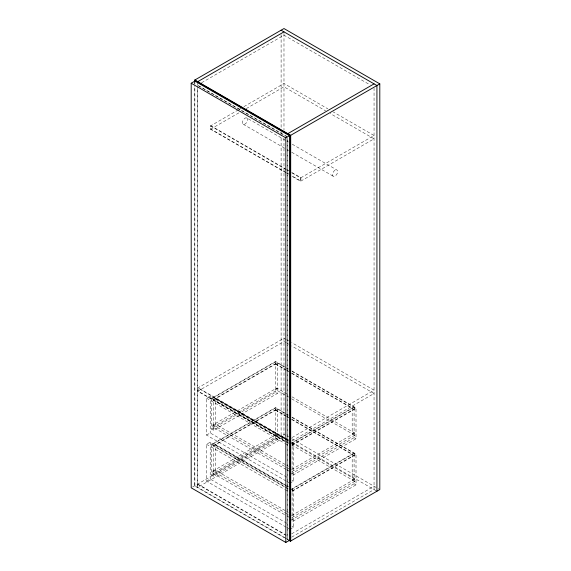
<?xml version="1.0" encoding="UTF-8"?>
<svg xmlns="http://www.w3.org/2000/svg" width="571" height="571" viewBox="0 0 571 571"><rect width="100%" height="100%" fill="white"/><g stroke="black" fill="none" stroke-linecap="round" stroke-linejoin="round"><path stroke-width="0.43" stroke-dasharray="2.85 2.14" d="M201.592 82.752L283.98 35.188L370.208 84.972M285.964 172.792L210.521 129.239L210.521 125.92L238.557 109.732M239.328 109.282L240.869 108.397M243.945 106.62L283.98 83.502L327.861 108.84M210.521 129.239L240.869 111.716M246.258 108.604L283.98 86.821L325.556 110.824M292.124 173.027L300.589 177.916L374.055 135.505L333.25 111.952M292.124 176.353L300.589 181.243L374.055 138.824L330.174 113.493M286.035 480.982L206.531 435.081L206.531 398.194L210.199 396.074L288.162 441.083M213.554 430.284L213.554 399.486L277.435 362.606L277.435 393.405L213.554 430.284L211.641 429.178L211.641 398.38L275.522 361.5L288.169 368.802M213.554 399.857L277.435 362.978M286.221 469.469L212.919 427.151L212.919 424.938L276.799 388.052L288.369 394.739M213.554 425.302L215.474 424.196L285.992 464.915M277.435 388.423L275.522 389.529L286.249 395.724M212.919 427.151L276.799 390.271L276.799 388.052M211.641 429.178L275.522 392.298L277.435 393.405M206.531 435.081L210.199 432.961L288.162 477.97M286.035 527.083L206.531 481.182L206.531 444.302L210.199 442.175L288.162 487.191M213.554 476.385L213.554 445.587L277.435 408.708L277.435 439.506L213.554 476.385L211.641 475.279L211.641 444.481L275.522 407.601L288.169 414.903M213.554 445.958L277.435 409.079M212.919 471.039L276.799 434.16L276.799 436.372L212.919 473.252L212.919 471.039L290.211 515.663M213.554 471.41L215.474 470.304L285.992 511.016M275.522 435.63L277.435 434.524M211.641 475.279L275.522 438.4L277.435 439.506M192.663 486.97L283.98 434.253L286.292 435.58M206.531 481.182L210.199 479.062L288.162 524.071M287.813 439.963L288.134 439.777L287.813 443.282M291.974 437.564L374.055 390.179L291.681 342.614M291.974 440.883L374.055 393.498L291.681 345.933M290.211 443.746L354.091 406.866L354.091 437.657L290.211 474.544M291.752 443.224L354.091 407.23M292.131 444.852L356.011 407.972L356.011 438.764L292.131 475.65L292.131 442.639M292.095 445.052L293.565 444.209L293.565 481.089L290.625 482.788M292.131 445.223L356.011 408.336L292.002 371.386M354.091 432.682L352.179 433.789L352.179 407.972L291.617 373.006M291.617 469.49L354.734 433.054L354.734 435.266L291.617 471.703M290.211 489.847L354.091 452.967L354.091 483.765L290.211 520.645M291.752 489.326L354.091 453.338M292.131 490.953L356.011 454.073L356.011 484.872L292.131 521.751L292.131 488.74M292.095 491.16L293.565 490.311L293.565 527.19L290.625 528.889M292.131 491.324L356.011 454.445L292.002 417.487M354.091 478.783L352.179 479.89L352.179 454.073L291.617 419.107M291.617 515.592L354.734 479.155L354.734 481.367L291.617 517.804M291.667 533.821L374.055 486.249M285.186 538.21L287.813 539.359L287.813 138.118M291.667 537.14L374.055 489.568L374.055 88.327M287.049 136.533L197.423 85.165L287.498 137.168M246.822 117.99A3.612 2.084 -60 0 1 245.68 123.593A3.612 2.084 -60 0 1 242.547 121.787A3.612 2.084 -60 0 1 246.822 117.99L286.085 140.659M286.856 141.108L288.391 141.993M292.245 144.22L336.897 169.994A3.612 2.084 -60 0 1 335.748 175.597A3.612 2.084 -60 0 1 332.622 173.784A3.612 2.084 -60 0 1 336.897 169.994M243.21 124.25L286.321 149.145M287.092 149.588L288.626 150.473M291.71 152.257L333.278 176.253M286.285 169.287L210.842 125.734L210.842 129.053L286.285 172.613M287.056 169.737L288.591 170.622M291.674 172.399L300.91 177.738L300.91 181.057L291.674 175.718M210.521 125.92L285.964 169.473M286.735 169.922L288.276 170.808M287.056 173.056L288.591 173.941M286.735 173.241L288.276 174.126M286.292 339.509L283.98 338.175L197.744 387.959L286.278 439.078M287.063 339.952L288.605 340.837M286.292 342.828L283.98 341.494L197.744 391.285L286.278 442.397M287.063 343.271L288.605 344.156M292.002 371.014L356.011 407.972M288.169 369.173L275.522 361.871L211.641 398.751L288.676 443.232M275.522 363.713L286.249 369.908M287.02 370.351L288.548 371.236M275.522 364.084L286.249 370.279M287.02 370.722L288.548 371.607M291.617 373.377L352.179 408.336M292.002 396.831L354.734 433.054M286.828 396.06L288.548 397.052M291.617 398.822L354.734 435.266M354.091 437.657L356.011 438.764M292.002 417.115L356.011 454.073M288.169 415.274L275.522 407.972L211.641 444.852L284.843 487.12M275.522 409.814L286.249 416.009M287.02 416.452L288.548 417.337M275.522 410.185L286.249 416.38M287.02 416.823L288.548 417.708M291.617 419.478L352.179 454.445M287.049 436.023L288.605 436.915M291.645 438.678L377.502 488.241M378.273 488.683L379.801 489.568M288.134 439.777L198.066 387.78L198.066 391.099L288.134 443.103M284.943 438.121L281.11 435.909L281.11 134.535M285.521 438.457L288.605 440.234M291.681 442.011L376.931 491.231M285.992 439.099L215.474 398.38L215.474 424.196M286.763 439.542L288.298 440.427M215.474 398.751L288.369 440.841M292.002 442.932L354.734 479.155M292.024 443.317L293.565 444.209M211.641 398.38L284.843 440.648M285.614 441.09L288.676 442.86M291.617 444.923L354.734 481.367M206.531 398.194L284.486 443.21M285.257 443.653L288.348 445.437M354.091 483.765L356.011 484.872M286.763 465.358L288.298 466.243M212.919 424.938L290.211 469.562M286.992 469.919L290.075 471.696M292.024 480.197L293.565 481.089M286.806 481.424L289.89 483.209M285.992 485.2L215.474 444.481L215.474 470.304M286.763 485.643L288.298 486.528M215.474 444.852L285.992 485.571M286.763 486.014L288.298 486.899M292.024 489.418L293.565 490.311M211.641 444.481L284.843 486.749M285.614 487.191L288.676 488.962M285.614 487.563L288.676 489.333M206.531 444.302L284.486 489.311M285.257 489.754L288.348 491.538M286.763 511.459L288.298 512.344M212.919 473.252L286.221 515.57M286.992 516.02L290.075 517.804M292.024 526.298L293.565 527.19M286.806 527.525L289.89 529.31M197.744 484.037L286.278 535.155M197.423 484.222L285.957 535.334M289.975 540.609L194.868 485.7L194.868 85.35M284.415 537.768L194.547 485.885L194.547 87.32M300.589 177.916L300.589 181.243M287.498 138.303L287.498 539.545M283.98 33.532L283.98 130.195M283.98 138.225L283.98 437.572L197.423 487.541L197.423 86.3M281.11 34.667L281.11 128.289M281.11 131.858L281.11 133.643M275.522 361.5L275.522 392.298M275.522 407.601L275.522 438.4M210.199 396.074L210.199 432.961M210.199 442.175L210.199 479.062M197.744 88.791L197.744 487.356M197.423 82.674L197.423 85.407M194.868 81.781L194.868 84.458M194.547 81.075L194.547 83.751"/><path stroke-width="0.86" d="M191.199 83.223L194.868 81.103L289.49 135.734L289.49 540.33L285.821 542.45L191.199 487.82L191.199 83.223L285.821 137.854L289.49 135.734M197.423 81.846L283.98 31.869M287.498 133.85L374.055 83.873M379.801 83.873L283.98 28.55L194.547 80.183L290.368 135.505L379.801 83.873L379.801 489.568L290.368 541.208L288.933 540.373M281.11 30.213L376.931 85.529L376.931 491.231M290.689 541.023L290.689 135.32L194.868 79.997L194.868 81.781M290.368 135.505L290.368 541.208M285.821 137.854L285.821 542.45"/></g></svg>
